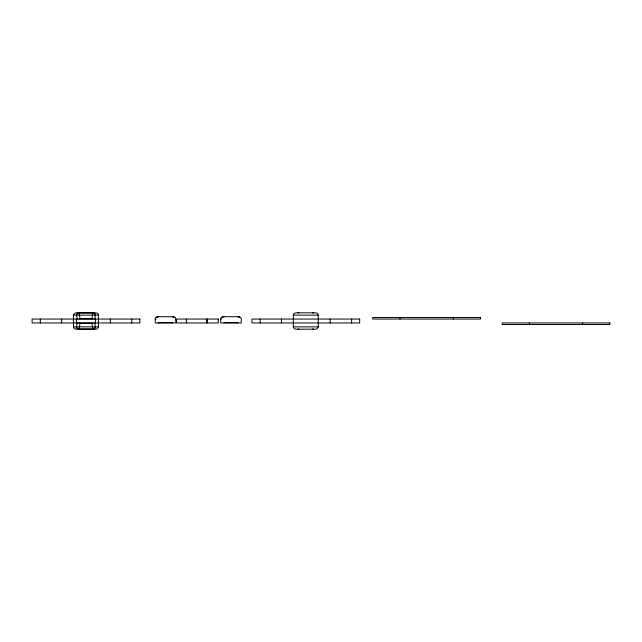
<?xml version="1.0" encoding="UTF-8"?>
<svg xmlns="http://www.w3.org/2000/svg" width="642" height="642" viewBox="0 0 642 642"><rect width="100%" height="100%" fill="white"/><g stroke="black" fill="none" stroke-linecap="round" stroke-linejoin="round"><path stroke-width="0.96" d="M73.509 315.15L74.271 313.521L76.117 312.815L96.059 312.831L97.608 313.44L98.419 314.773L98.451 327.011L97.351 328.744L95.851 329.185L76.165 329.185L74.448 328.632L73.541 327.227L73.509 315.15L98.451 315.15M293.33 315.15L294.084 313.521L295.93 312.815L315.88 312.831L317.421 313.44L318.239 314.773L318.263 326.987L317.188 328.728L315.695 329.185L295.986 329.185L294.269 328.632L293.362 327.227L293.33 315.15L318.272 315.15M93.026 322.95A2.448 2.448 0 0 1 91.902 323.215L80.057 323.223L79.07 329.089A2.424 2.416 -90 0 1 76.526 326.85L77.249 322.95M78.942 319.05A2.448 2.448 0 0 1 80.057 318.785L91.902 318.777L92.897 312.911A2.424 2.416 -90 0 1 95.433 315.15L94.719 319.05M157.731 316.715L173.244 316.715M223.215 316.715L238.72 316.715M156.086 319.05L155.236 319.05L155.236 322.95L175.748 322.95L175.748 319.05M238.728 316.763A2.432 2.432 0 0 1 241.28 319.05L241.223 322.95L220.712 322.95L220.712 319.05L221.57 319.05M73.509 326.85L98.451 326.85M293.33 326.85L318.272 326.85M94.719 322.95L95.385 326.85A2.424 2.416 -90 0 1 92.897 329.129L91.902 323.223M80.057 318.777L79.07 312.911A2.424 2.416 -90 0 0 76.526 315.15L77.249 319.05M582.647 322.95L582.647 324.507M529.385 322.95L529.385 324.507M453.252 317.493L453.252 319.05M399.99 317.493L399.99 319.05M351.607 319.05L351.607 322.95M330.165 319.05L330.165 322.95M312.71 312.983L312.71 312.911A2.424 2.416 -90 0 1 313.625 312.999M312.71 329.017L312.71 329.089A2.424 2.416 -90 0 0 313.625 329.001M298.891 312.983L298.891 312.911A2.424 2.416 -90 0 0 297.976 312.999M298.891 329.017L298.891 329.089A2.424 2.416 -90 0 1 297.976 329.001M281.437 319.05L281.437 322.95M260.162 319.05L260.162 322.95M237.877 316.811L237.877 316.827A2.424 2.416 -90 0 1 238.559 316.827M224.058 316.811L224.058 316.827A2.424 2.416 -90 0 0 223.376 316.827M207.045 319.05L207.045 322.95M206.957 319.05L206.957 322.95M186.389 319.05L186.389 322.95M172.401 316.811L172.401 316.827A2.424 2.416 -90 0 1 173.083 316.827M158.582 316.811L158.582 316.827A2.424 2.416 -90 0 0 156.817 317.397M131.787 319.05L131.787 322.95M110.344 319.05L110.344 322.95M95.578 319.05L95.578 322.95M76.382 319.05L76.382 322.95M61.616 319.05L61.616 322.95M40.342 319.05L40.342 322.95M95.417 315.15A2.432 2.207 8.5 0 0 92.897 313.015L79.07 312.983A2.432 2.207 -8.5 0 0 76.542 315.15M91.902 318.785A2.448 2.448 0 0 1 93.026 319.05M76.542 326.85A2.432 2.207 8.5 0 0 79.07 328.985L92.897 329.017A2.432 2.207 -8.5 0 0 95.417 326.85M80.057 323.215A2.448 2.448 0 0 1 78.942 322.95M155.179 319.05A2.432 2.432 0 0 1 157.731 316.763M173.757 317.1A2.424 2.416 -90 0 1 174.159 317.397M172.529 322.95A2.448 2.448 0 0 0 171.414 322.677L159.569 322.677A2.448 2.448 0 0 0 158.454 322.95M173.741 317.252A2.432 2.207 8.5 0 1 174.142 317.533M156.841 317.533A2.432 2.207 -8.5 0 1 157.675 317.052M173.252 316.763A2.432 2.432 0 0 1 175.804 319.05M220.655 319.05A2.432 2.432 0 0 1 223.207 316.763M239.241 317.1A2.424 2.416 -90 0 1 239.643 317.397M222.292 317.397A2.424 2.416 -90 0 1 222.493 317.236M238.005 322.95A2.448 2.448 0 0 0 236.89 322.677L225.045 322.677A2.448 2.448 0 0 0 223.93 322.95M239.225 317.252A2.432 2.207 8.5 0 1 239.618 317.533M222.317 317.533A2.432 2.207 -8.5 0 1 222.509 317.389M480.505 317.493L372.737 317.493L372.737 319.05L480.505 319.05L480.505 317.493M139.86 319.05L32.1 319.05L32.1 322.95L139.86 322.95L139.86 319.05M218.296 319.05L176.598 319.05L176.598 322.95L218.296 322.95L218.296 319.05M359.68 319.05L251.921 319.05L251.921 322.95L359.68 322.95L359.68 319.05M609.9 322.95L502.14 322.95L502.14 324.507L609.9 324.507L609.9 322.95"/></g></svg>
